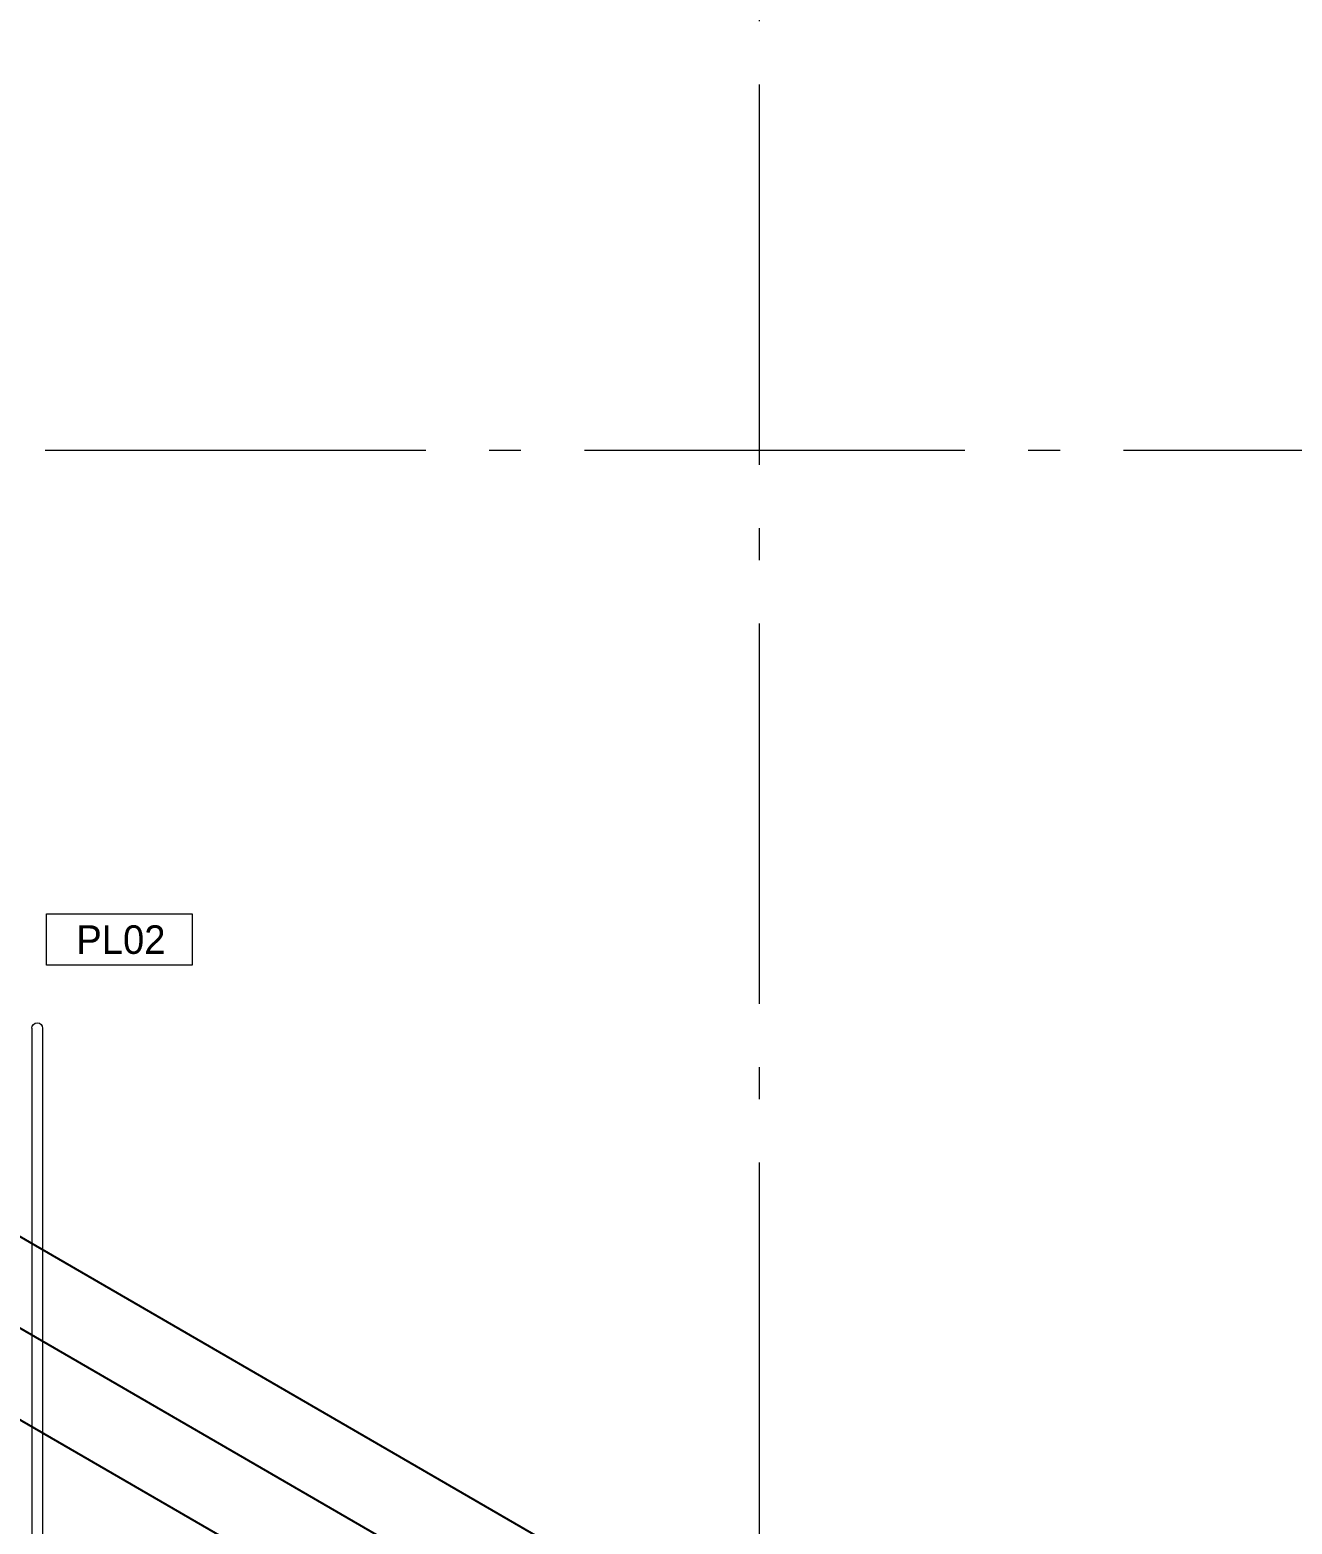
# Model space of a CAD drawing. Header units: millimetres. Extents: x -187347 to 135007, y -6415 to 292048.
# Drawn here: x -47240 to -43259, y 28668 to 33381 of the extents above; entities that cross this region are included whole.
import ezdxf
from ezdxf.enums import TextEntityAlignment as Align

# ---------------------------------------------------------------- set-up
doc = ezdxf.new("R2010")
doc.units = ezdxf.units.MM
doc.header["$LTSCALE"] = 100
doc.linetypes.add('Z_LINE-CNTR', pattern=[17, 12, -2, 1, -2])
doc.layers.get('0').update_dxf_attribs({"lineweight": 18})
doc.layers.add('Layout Kromeka', color=1, linetype='Continuous', lineweight=5)
doc.layers.add('S-GRID', color=7, linetype='Continuous', lineweight=5)
doc.layers.add('TEXT', color=3, linetype='Continuous')
doc.styles.add('015_100', font='', dxfattribs={"height": 150})
doc.styles.get('015_100').set_extended_font_data('Univers 45 Light')

# ---------------------------------------------------------------- blocks, each defined once
blk = doc.blocks.new('*U58')
at = {"ltscale": 20}
for p, q in [((3139.9, 356.7), (60, 356.7)), ((3139.9, 356.7), (3140, 356.7)), ((3140, 323), (60, 323))]:
    blk.add_line(p, q, dxfattribs=at)
blk.add_arc((3140, 339.8), 16.9, 270, 90, dxfattribs=at)
blk = doc.blocks.new('_KROMEKA_POSNR')
at = {"layer": 'Layout Kromeka', "color": 0, "linetype": 'Continuous'}
blk.add_lwpolyline([(-3.91, -1.35), (3.738, -1.35), (3.738, 1.35), (-3.91, 1.35)], close=True, dxfattribs=at)
at = {"layer": 'Layout Kromeka', "color": 0, "linetype": 'Continuous', "style": '015_100'}
blk.add_attdef('POSNR', text='', height=1.5, dxfattribs=at).set_placement((0, 0), align=Align.MIDDLE)

msp = doc.modelspace()

# ---------------------------------------------------------------- linework, layer by layer
at = {"color": 4, "linetype": 'Continuous', "ltscale": 20}
msp.add_lwpolyline([(-49793.4, 29940.9), (-48670.6, 29940.9, -0.133067), (-48165.8, 29804.1), (-45256.6, 28118, 0.133067), (-44751.8, 27981.3), (-43266.1, 27981.3)], format="xyb", dxfattribs=at)
at = {"layer": 'S-GRID', "color": 152, "linetype": 'Z_LINE-CNTR'}
for p, q in [((-44939.9, 111408.8), (-44939.9, -6038.2)), ((-89691.4, 32055), (-18064, 32055))]:
    msp.add_line(p, q, dxfattribs=at)
at = {"layer": 'TEXT', "color": 1, "linetype": 'Continuous', "ltscale": 20, "elevation": 14643.3}
for points in [[(-43266.1, 28231.3), (-44751.8, 28231.3, -0.133067), (-45130.4, 28333.8), (-48039.6, 30019.9, 0.133067), (-48670.6, 30190.9), (-49793.4, 30190.9)], [(-43266.1, 27981.3), (-44751.8, 27981.3, -0.133067), (-45256.6, 28118), (-48165.8, 29804.1, 0.133067), (-48670.6, 29940.9), (-49793.4, 29940.9)], [(-43266.1, 27731.3), (-44751.8, 27731.3, -0.133067), (-45382.8, 27902.2), (-48292, 29588.3, 0.133067), (-48670.6, 29690.9), (-49793.4, 29690.9)]]:
    msp.add_lwpolyline(points, format="xyb", dxfattribs=at)

# ---------------------------------------------------------------- block references
at = {"layer": 'Layout Kromeka', "color": 1, "linetype": 'Continuous', "xscale": -1, "rotation": 270}
msp.add_blockref('*U58', (-47556.5, 27092.2, 21964.9), dxfattribs=at)
at = {"layer": 'Layout Kromeka', "linetype": 'Continuous', "ltscale": 20}
ref = msp.add_blockref('_KROMEKA_POSNR', (-46953, 30511.6), dxfattribs=dict(at, xscale=-60.01882789184901, yscale=60.01882789184901, zscale=60.01882789184901, rotation=180))
ref.add_attrib('POSNR', 'PL02', dxfattribs={"linetype": 'Continuous', "height": 90.03, "style": '015_100'}).set_placement((-46953, 30511.6), align=Align.MIDDLE)

doc.saveas('drawing.dxf')
